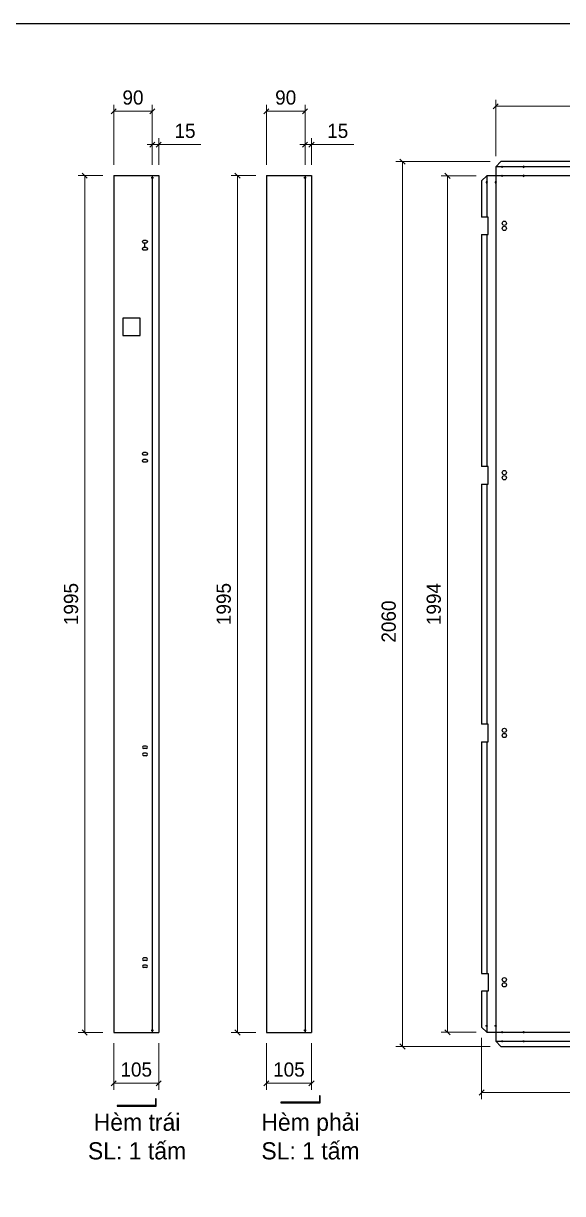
# Model space of a CAD drawing. Header units: millimetres. Extents: x 0 to 5930, y 0 to 4193.
# Drawn here: x 1636 to 2893, y 1468 to 4193 of the extents above; entities that cross this region are included whole.
import ezdxf
from ezdxf.enums import TextEntityAlignment as Align

# ---------------------------------------------------------------- set-up
doc = ezdxf.new("R2010")
doc.units = ezdxf.units.MM
doc.layers.add('CNC', color=7, linetype='Continuous')
doc.layers.add('DIM', color=253, linetype='Continuous')
doc.styles.add('Tahoma (Input Text)', font='tahoma.ttf')
doc.dimstyles.new('Dim-33', dxfattribs={"dimtxt": 33, "dimasz": 12, "dimexe": 15, "dimexo": 25, "dimgap": 15, "dimtad": 1, "dimdec": 0, "dimtxsty": 'Standard', "dimblk": 'OBLIQUE', "dimcen": 10, "dimclrd": 5, "dimclre": 5, "dimclrt": 3, "dimazin": 3, "dimtfac": 1, "dimtdec": 0, "dimtmove": 0, "dimatfit": 3, "dimldrblk": 'OPEN30', "dimlwd": 9, "dimlwe": 9})

# ---------------------------------------------------------------- blocks, each defined once
blk = doc.blocks.new('*D51')
at = {"color": 0, "linetype": 'ByBlock', "lineweight": -2}
for p, q in [((2286.7, 3904.5), (2298.7, 3916.5)), ((2313.7, 3916.5), (2301.7, 3904.5))]:
    blk.add_line(p, q, dxfattribs=at)
at = {"layer": 'Defpoints', "color": 0, "transparency": 16777216}
for p in [(2307.7, 3910.5), (2292.7, 3838.3), (2307.7, 3838.3)]:
    blk.add_point(p, dxfattribs=at)
at = {"layer": 'DIM', "color": 5, "lineweight": 9, "transparency": 16777216}
for p, q in [((2292.7, 3863.3), (2292.7, 3925.5)), ((2307.7, 3863.3), (2307.7, 3925.5)), ((2292.7, 3910.5), (2280.7, 3910.5)), ((2292.7, 3910.5), (2307.7, 3910.5)), ((2307.7, 3910.5), (2406.1, 3910.5))]:
    blk.add_line(p, q, dxfattribs=at)
at = {"layer": 'DIM', "color": 3, "transparency": 16777216, "insert": (2368.9, 3942.3), "char_height": 33, "attachment_point": 5}
blk.add_mtext('15', dxfattribs=at)
blk = doc.blocks.new('_Oblique')
at = {"color": 0, "linetype": 'ByBlock', "lineweight": -2}
blk.add_line((-0.5, -0.5), (0.5, 0.5), dxfattribs=at)
blk = doc.blocks.new('_Open30')
at = {"color": 0, "linetype": 'ByBlock', "lineweight": -2}
for p, q in [((-1, 0.27), (0, 0)), ((0, 0), (-1, -0.27)), ((0, 0), (-1, 0))]:
    blk.add_line(p, q, dxfattribs=at)
blk = doc.blocks.new('*D52')
at = {"color": 0, "linetype": 'ByBlock', "lineweight": -2}
for p, q in [((2208.7, 3994.1), (2196.7, 3982.1)), ((2286.7, 3982.1), (2298.7, 3994.1))]:
    blk.add_line(p, q, dxfattribs=at)
at = {"layer": 'Defpoints', "color": 0, "transparency": 16777216}
for p in [(2292.7, 3988.1), (2202.7, 3838.3), (2292.7, 3838.3)]:
    blk.add_point(p, dxfattribs=at)
at = {"layer": 'DIM', "color": 5, "lineweight": 9, "transparency": 16777216}
for p, q in [((2202.7, 3863.3), (2202.7, 4003.1)), ((2202.7, 3988.1), (2292.7, 3988.1)), ((2292.7, 3863.3), (2292.7, 4003.1))]:
    blk.add_line(p, q, dxfattribs=at)
at = {"layer": 'DIM', "color": 3, "transparency": 16777216, "insert": (2247.7, 4019.9), "char_height": 33, "attachment_point": 5}
blk.add_mtext('90', dxfattribs=at)
blk = doc.blocks.new('*D53')
at = {"color": 0, "linetype": 'ByBlock', "lineweight": -2}
for p, q in [((2141.2, 3832.3), (2129.2, 3844.3)), ((2129.2, 1849.3), (2141.2, 1837.3))]:
    blk.add_line(p, q, dxfattribs=at)
at = {"layer": 'Defpoints', "color": 0, "transparency": 16777216}
for p in [(2202.7, 3838.3), (2135.2, 1843.3), (2202.7, 1843.3)]:
    blk.add_point(p, dxfattribs=at)
at = {"layer": 'DIM', "color": 5, "lineweight": 9, "transparency": 16777216}
for p, q in [((2177.7, 3838.3), (2120.2, 3838.3)), ((2135.2, 3838.3), (2135.2, 1843.3)), ((2177.7, 1843.3), (2120.2, 1843.3))]:
    blk.add_line(p, q, dxfattribs=at)
at = {"layer": 'DIM', "color": 3, "transparency": 16777216, "insert": (2103.4, 2840.8), "char_height": 33, "attachment_point": 5, "rotation": 90}
blk.add_mtext('1995', dxfattribs=at)
blk = doc.blocks.new('*D54')
at = {"color": 0, "linetype": 'ByBlock', "lineweight": -2}
for p, q in [((2208.7, 1731.1), (2196.7, 1719.1)), ((2301.7, 1719.1), (2313.7, 1731.1))]:
    blk.add_line(p, q, dxfattribs=at)
at = {"layer": 'Defpoints', "color": 0, "transparency": 16777216}
for p in [(2202.7, 1843.3), (2307.7, 1843.3), (2307.7, 1725.1)]:
    blk.add_point(p, dxfattribs=at)
at = {"layer": 'DIM', "color": 5, "lineweight": 9, "transparency": 16777216}
for p, q in [((2202.7, 1818.3), (2202.7, 1710.1)), ((2307.7, 1818.3), (2307.7, 1710.1)), ((2202.7, 1725.1), (2307.7, 1725.1))]:
    blk.add_line(p, q, dxfattribs=at)
at = {"layer": 'DIM', "color": 3, "transparency": 16777216, "insert": (2255.2, 1756.9), "char_height": 33, "attachment_point": 5}
blk.add_mtext('105', dxfattribs=at)
blk = doc.blocks.new('*D55')
at = {"color": 0, "linetype": 'ByBlock', "lineweight": -2}
for p, q in [((1930.8, 3904.5), (1942.8, 3916.5)), ((1957.8, 3916.5), (1945.8, 3904.5))]:
    blk.add_line(p, q, dxfattribs=at)
at = {"layer": 'Defpoints', "color": 0, "transparency": 16777216}
for p in [(1951.8, 3910.5), (1936.8, 3838.3), (1951.8, 3838.3)]:
    blk.add_point(p, dxfattribs=at)
at = {"layer": 'DIM', "color": 5, "lineweight": 9, "transparency": 16777216}
for p, q in [((1936.8, 3863.3), (1936.8, 3925.5)), ((1951.8, 3863.3), (1951.8, 3925.5)), ((1936.8, 3910.5), (1924.8, 3910.5)), ((1936.8, 3910.5), (1951.8, 3910.5)), ((1951.8, 3910.5), (2050.2, 3910.5))]:
    blk.add_line(p, q, dxfattribs=at)
at = {"layer": 'DIM', "color": 3, "transparency": 16777216, "insert": (2013, 3942.3), "char_height": 33, "attachment_point": 5}
blk.add_mtext('15', dxfattribs=at)
blk = doc.blocks.new('*D56')
at = {"color": 0, "linetype": 'ByBlock', "lineweight": -2}
for p, q in [((1852.8, 3994.1), (1840.8, 3982.1)), ((1930.8, 3982.1), (1942.8, 3994.1))]:
    blk.add_line(p, q, dxfattribs=at)
at = {"layer": 'Defpoints', "color": 0, "transparency": 16777216}
for p in [(1936.8, 3988.1), (1846.8, 3838.3), (1936.8, 3838.3)]:
    blk.add_point(p, dxfattribs=at)
at = {"layer": 'DIM', "color": 5, "lineweight": 9, "transparency": 16777216}
for p, q in [((1846.8, 3863.3), (1846.8, 4003.1)), ((1846.8, 3988.1), (1936.8, 3988.1)), ((1936.8, 3863.3), (1936.8, 4003.1))]:
    blk.add_line(p, q, dxfattribs=at)
at = {"layer": 'DIM', "color": 3, "transparency": 16777216, "insert": (1891.8, 4019.9), "char_height": 33, "attachment_point": 5}
blk.add_mtext('90', dxfattribs=at)
blk = doc.blocks.new('*D57')
at = {"color": 0, "linetype": 'ByBlock', "lineweight": -2}
for p, q in [((1785.3, 3832.3), (1773.3, 3844.3)), ((1773.3, 1849.3), (1785.3, 1837.3))]:
    blk.add_line(p, q, dxfattribs=at)
at = {"layer": 'Defpoints', "color": 0, "transparency": 16777216}
for p in [(1846.8, 3838.3), (1779.3, 1843.3), (1846.8, 1843.3)]:
    blk.add_point(p, dxfattribs=at)
at = {"layer": 'DIM', "color": 5, "lineweight": 9, "transparency": 16777216}
for p, q in [((1821.8, 3838.3), (1764.3, 3838.3)), ((1779.3, 3838.3), (1779.3, 1843.3)), ((1821.8, 1843.3), (1764.3, 1843.3))]:
    blk.add_line(p, q, dxfattribs=at)
at = {"layer": 'DIM', "color": 3, "transparency": 16777216, "insert": (1747.5, 2840.8), "char_height": 33, "attachment_point": 5, "rotation": 90}
blk.add_mtext('1995', dxfattribs=at)
blk = doc.blocks.new('*D58')
at = {"color": 0, "linetype": 'ByBlock', "lineweight": -2}
for p, q in [((1852.8, 1731.1), (1840.8, 1719.1)), ((1945.8, 1719.1), (1957.8, 1731.1))]:
    blk.add_line(p, q, dxfattribs=at)
at = {"layer": 'Defpoints', "color": 0, "transparency": 16777216}
for p in [(1846.8, 1843.3), (1951.8, 1843.3), (1951.8, 1725.1)]:
    blk.add_point(p, dxfattribs=at)
at = {"layer": 'DIM', "color": 5, "lineweight": 9, "transparency": 16777216}
for p, q in [((1846.8, 1818.3), (1846.8, 1710.1)), ((1951.8, 1818.3), (1951.8, 1710.1)), ((1846.8, 1725.1), (1951.8, 1725.1))]:
    blk.add_line(p, q, dxfattribs=at)
at = {"layer": 'DIM', "color": 3, "transparency": 16777216, "insert": (1899.3, 1756.9), "char_height": 33, "attachment_point": 5}
blk.add_mtext('105', dxfattribs=at)
blk = doc.blocks.new('ovan6x9')
at = {"color": 2}
for p, q in [((2, 6), (8, 6)), ((2, 0), (8, 0))]:
    blk.add_line(p, q, dxfattribs=at)
for centre, start, end in [((2, 3), 90, 270), ((8, 3), 270, 90)]:
    blk.add_arc(centre, 3, start, end, dxfattribs=at)
blk = doc.blocks.new('f3daunguoc')
at = {"layer": 'CNC', "color": 2, "lineweight": -3}
blk.add_circle((0, 0), 1.5, dxfattribs=at)
blk = doc.blocks.new('*D63')
at = {"color": 0, "linetype": 'ByBlock', "lineweight": -2}
for p, q in [((2525.7, 3864.8), (2513.7, 3876.8)), ((2513.7, 1816.8), (2525.7, 1804.8))]:
    blk.add_line(p, q, dxfattribs=at)
at = {"layer": 'Defpoints', "color": 0, "transparency": 16777216}
for p in [(2749.2, 3870.8), (2519.7, 1810.8), (2749.2, 1810.8)]:
    blk.add_point(p, dxfattribs=at)
at = {"layer": 'DIM', "color": 5, "lineweight": 9, "transparency": 16777216}
for p, q in [((2724.2, 3870.8), (2504.7, 3870.8)), ((2519.7, 3870.8), (2519.7, 1810.8)), ((2724.2, 1810.8), (2504.7, 1810.8))]:
    blk.add_line(p, q, dxfattribs=at)
at = {"layer": 'DIM', "color": 3, "transparency": 16777216, "insert": (2487.8, 2800.1), "char_height": 33, "attachment_point": 5, "rotation": 90}
blk.add_mtext('2060', dxfattribs=at)
blk = doc.blocks.new('*D64')
at = {"color": 0, "linetype": 'ByBlock', "lineweight": -2}
for p, q in [((2630.8, 3831.8), (2618.8, 3843.8)), ((2618.8, 1849.8), (2630.8, 1837.8))]:
    blk.add_line(p, q, dxfattribs=at)
at = {"layer": 'Defpoints', "color": 0, "transparency": 16777216}
for p in [(2624.8, 3837.8), (2716.2, 3837.8), (2716.2, 1843.8)]:
    blk.add_point(p, dxfattribs=at)
at = {"layer": 'DIM', "color": 5, "lineweight": 9, "transparency": 16777216}
for p, q in [((2691.2, 3837.8), (2609.8, 3837.8)), ((2624.8, 1843.8), (2624.8, 3837.8)), ((2691.2, 1843.8), (2609.8, 1843.8))]:
    blk.add_line(p, q, dxfattribs=at)
at = {"layer": 'DIM', "color": 3, "transparency": 16777216, "insert": (2592.9, 2840.8), "char_height": 33, "attachment_point": 5, "rotation": 90}
blk.add_mtext('1994', dxfattribs=at)
blk = doc.blocks.new('*D67')
at = {"color": 0, "linetype": 'ByBlock', "lineweight": -2}
for p, q in [((2743.2, 4005.7), (2731.2, 3993.7)), ((3725.2, 3993.7), (3737.2, 4005.7))]:
    blk.add_line(p, q, dxfattribs=at)
at = {"layer": 'Defpoints', "color": 0, "transparency": 16777216}
for p in [(2737.2, 3999.7), (2737.2, 3858.8), (3731.2, 3858.8)]:
    blk.add_point(p, dxfattribs=at)
at = {"layer": 'DIM', "color": 5, "lineweight": 9, "transparency": 16777216}
for p, q in [((2737.2, 3883.8), (2737.2, 4014.7)), ((3731.2, 3883.8), (3731.2, 4014.7)), ((3731.2, 3999.7), (2737.2, 3999.7))]:
    blk.add_line(p, q, dxfattribs=at)
at = {"layer": 'DIM', "color": 3, "transparency": 16777216, "insert": (3234.2, 4031.6), "char_height": 33, "attachment_point": 5}
blk.add_mtext('994', dxfattribs=at)
blk = doc.blocks.new('*D68')
at = {"color": 0, "linetype": 'ByBlock', "lineweight": -2}
for p, q in [((2710.2, 1709.5), (2698.2, 1697.5)), ((3758.2, 1697.5), (3770.2, 1709.5))]:
    blk.add_line(p, q, dxfattribs=at)
at = {"layer": 'Defpoints', "color": 0, "transparency": 16777216}
for p in [(2704.2, 1855.8), (3764.2, 1855.8), (3764.2, 1703.5)]:
    blk.add_point(p, dxfattribs=at)
at = {"layer": 'DIM', "color": 5, "lineweight": 9, "transparency": 16777216}
for p, q in [((2704.2, 1830.8), (2704.2, 1688.5)), ((3764.2, 1830.8), (3764.2, 1688.5)), ((2704.2, 1703.5), (3764.2, 1703.5))]:
    blk.add_line(p, q, dxfattribs=at)
at = {"layer": 'DIM', "color": 3, "transparency": 16777216, "insert": (3234.2, 1735.3), "char_height": 33, "attachment_point": 5}
blk.add_mtext('1060', dxfattribs=at)
blk = doc.blocks.new('khungtenAsean2')
at = {"color": 7}
blk.add_lwpolyline([(0, 0), (2970, 0), (2970, -2100), (0, -2100)], close=True, dxfattribs=at)
at = {"color": 1, "style": 'Tahoma (Input Text)', "flags": 8}
for tag, p in [('#01', (137.1, -2021.3)), ('#03', (506.6, -2019.3)), ('#05', (1106.6, -2021.3)), ('#07', (1834.7, -2021.3)), ('#09', (2146.7, -2021.3)), ('#02', (98.5, -2081.3)), ('#04', (486.1, -2081.3)), ('#06', (1065.3, -2081.3)), ('#08', (1817.4, -2081.3)), ('#10', (2146.7, -2081.3))]:
    blk.add_attdef(tag, p, '', height=25, dxfattribs=at)
blk.add_attdef('#11', text='', height=25, dxfattribs=at).set_placement((2915, -2067.3), align=Align.CENTER)

msp = doc.modelspace()

# ---------------------------------------------------------------- linework, layer by layer
at = {"color": 7}
for p, q in [((1846.8, 3838.3), (1846.8, 1843.3)), ((1936.8, 3838.3), (1936.8, 1843.3)), ((1951.8, 3838.3), (1951.8, 1843.3)), ((2202.7, 3838.3), (2202.7, 1843.3)), ((2292.7, 3838.3), (2292.7, 1843.3)), ((2307.7, 3838.3), (2307.7, 1843.3))]:
    msp.add_line(p, q, dxfattribs=at)
at = {"color": 2}
for p, q in [((1846.8, 3838.3), (1951.8, 3838.3)), ((2202.7, 3838.3), (2307.7, 3838.3)), ((1919.6, 3670.8), (1919.6, 3681.3)), ((1846.8, 1843.3), (1951.8, 1843.3)), ((2202.7, 1843.3), (2307.7, 1843.3))]:
    msp.add_line(p, q, dxfattribs=at)
at = {"color": 7}
for points in [[(2704.2, 1939.8), (2704.2, 1855.8), (2716.2, 1843.8), (2737.2, 1843.8), (2737.2, 1822.8), (2749.2, 1810.8), (3719.2, 1810.8), (3731.2, 1822.8), (3731.2, 1843.8), (3752.2, 1843.8), (3764.2, 1855.8), (3764.2, 3825.8), (3752.2, 3837.8), (3731.2, 3837.8), (3731.2, 3858.8), (3719.2, 3870.8), (2749.2, 3870.8), (2737.2, 3858.8), (2737.2, 3837.8), (2716.2, 3837.8), (2704.2, 3825.8), (2704.2, 3741.8)], [(3731.2, 3858.8), (2737.2, 3858.8)], [(2716.2, 3837.8), (2716.2, 3741.8)], [(2704.2, 3700.8), (2704.2, 3161.3)], [(2716.2, 3700.8), (2716.2, 3161.3)], [(2704.2, 3120.3), (2704.2, 2561.3)], [(2716.2, 3120.3), (2716.2, 2561.3)], [(2704.2, 2520.3), (2704.2, 1980.8)], [(2716.2, 2520.3), (2716.2, 1980.8)], [(2716.2, 1939.8), (2716.2, 1843.8)], [(2737.2, 1822.8), (3731.2, 1822.8)]]:
    msp.add_lwpolyline(points, dxfattribs=at)
for points in [[(3731.2, 3837.8), (2737.2, 3837.8), (2737.2, 1843.8), (3731.2, 1843.8)], [(1868.3, 3466.3), (1908.3, 3466.3), (1908.3, 3506.3), (1868.3, 3506.3)]]:
    msp.add_lwpolyline(points, close=True, dxfattribs=at)
at = {"color": 2}
for points in [[(2704.2, 3700.8), (2719.2, 3700.8), (2719.2, 3741.8), (2704.2, 3741.8)], [(2704.2, 3120.3), (2719.2, 3120.3), (2719.2, 3161.3), (2704.2, 3161.3)], [(2704.2, 2520.3), (2719.2, 2520.3), (2719.2, 2561.3), (2704.2, 2561.3)], [(2704.2, 1980.8), (2719.2, 1980.8), (2719.2, 1939.8), (2704.2, 1939.8)]]:
    msp.add_lwpolyline(points, dxfattribs=at)
at = {"color": 3}
for points in [[(2326.7, 1696.2), (2326.7, 1681.2), (2236.7, 1681.2), (2236.7, 1679.7), (2328.2, 1679.7), (2328.2, 1696.2)], [(1944.6, 1688.6), (1944.6, 1673.6), (1854.6, 1673.6), (1854.6, 1672.1), (1946.1, 1672.1), (1946.1, 1688.6)]]:
    msp.add_lwpolyline(points, close=True, dxfattribs=at)
at = {"color": 2}
for centre, radius in [((1936.8, 3833.3), 1.5), ((2292.7, 3833.3), 1.5), ((2757.2, 3727.3), 5), ((2757.2, 3715.3), 5), ((2757.2, 3146.8), 5), ((2757.2, 3134.8), 5), ((2757.2, 2546.8), 5), ((2757.2, 2534.8), 5), ((2757.2, 1966.3), 5), ((2757.2, 1954.3), 5), ((1936.8, 1848.3), 1.5), ((2292.7, 1848.3), 1.5)]:
    msp.add_circle(centre, radius, dxfattribs=at)

# ---------------------------------------------------------------- block references
at = {"color": 7, "xscale": 1.996500000008381, "yscale": 1.996500000008381, "zscale": 1.996500000008381}
msp.add_blockref('khungtenAsean2', (0, 4192.7), dxfattribs=at)
at = {"lineweight": -3, "xscale": -1, "rotation": 180}
for p in [(2752.2, 3858.8), (2802.2, 3858.8), (2716.2, 3822.8), (2737.2, 3822.8), (2752.2, 3837.8), (2802.2, 3837.8)]:
    msp.add_blockref('f3daunguoc', p, dxfattribs=at)
at = {"color": 7, "xscale": -1}
for p in [(1924.6, 3681.3), (1924.6, 3664.8), (1924.6, 3187.7), (1924.6, 3171.2)]:
    msp.add_blockref('ovan6x9', p, dxfattribs=at)
at = {"color": 7, "rotation": 180}
for p in [(1924.6, 2510.3), (1924.6, 2493.8), (1924.6, 2016.8), (1924.6, 2000.3)]:
    msp.add_blockref('ovan6x9', p, dxfattribs=at)
at = {"lineweight": -3}
for p in [(2716.2, 1858.8), (2737.2, 1858.8), (2752.2, 1843.8), (2802.2, 1843.8), (2752.2, 1822.8), (2802.2, 1822.8)]:
    msp.add_blockref('f3daunguoc', p, dxfattribs=at)

# ---------------------------------------------------------------- texts
at = {"color": 2, "char_height": 40, "width": 775, "attachment_point": 5}
for s, insert in [('Hèm trái\\PSL: 1 tấm', (1901.2, 1600.9)), ('Hèm phải\\PSL: 1 tấm', (2305.4, 1600.9))]:
    msp.add_mtext(s, dxfattribs=dict(at, insert=insert))

# ---------------------------------------------------------------- dimensions: what is measured, and where the dimension line sits
at = {"layer": 'DIM', "color": 2}
for base, p1, p2, picture, middle in [((1936.8, 3988.1), (1846.8, 3838.3), (1936.8, 3838.3), '*D56', (1891.8, 4019.9)), ((2292.7, 3988.1), (2202.7, 3838.3), (2292.7, 3838.3), '*D52', (2247.7, 4019.9)), ((2737.2, 3999.7), (3731.2, 3858.8), (2737.2, 3858.8), '*D67', (3234.2, 4031.6)), ((1951.8, 3910.5), (1936.8, 3838.3), (1951.8, 3838.3), '*D55', (2013, 3942.3)), ((2307.7, 3910.5), (2292.7, 3838.3), (2307.7, 3838.3), '*D51', (2368.9, 3942.3)), ((3764.2, 1703.5), (2704.2, 1855.8), (3764.2, 1855.8), '*D68', (3234.2, 1735.3)), ((1951.8, 1725.1), (1846.8, 1843.3), (1951.8, 1843.3), '*D58', (1899.3, 1756.9)), ((2307.7, 1725.1), (2202.7, 1843.3), (2307.7, 1843.3), '*D54', (2255.2, 1756.9))]:
    dim = msp.add_linear_dim(base=base, p1=p1, p2=p2, dimstyle='Dim-33', dxfattribs=at)
    dim.commit()
    dim.dimension.update_dxf_attribs({"geometry": picture, "text_midpoint": middle})
dim = msp.add_linear_dim(base=(2519.7, 1810.8), p1=(2749.2, 3870.8), p2=(2749.2, 1810.8), angle=90, dimstyle='Dim-33', dxfattribs=at)
dim.commit()
dim.dimension.update_dxf_attribs({"geometry": '*D63', "text_midpoint": (2519.7, 2800.1), "dimtype": 160})
for base, p1, p2, picture, middle in [((1779.3, 1843.3), (1846.8, 3838.3), (1846.8, 1843.3), '*D57', (1747.5, 2840.8)), ((2135.2, 1843.3), (2202.7, 3838.3), (2202.7, 1843.3), '*D53', (2103.4, 2840.8)), ((2624.8, 3837.8), (2716.2, 1843.8), (2716.2, 3837.8), '*D64', (2592.9, 2840.8))]:
    dim = msp.add_linear_dim(base=base, p1=p1, p2=p2, angle=90, dimstyle='Dim-33', dxfattribs=at)
    dim.commit()
    dim.dimension.update_dxf_attribs({"geometry": picture, "text_midpoint": middle})

doc.saveas('drawing.dxf')
